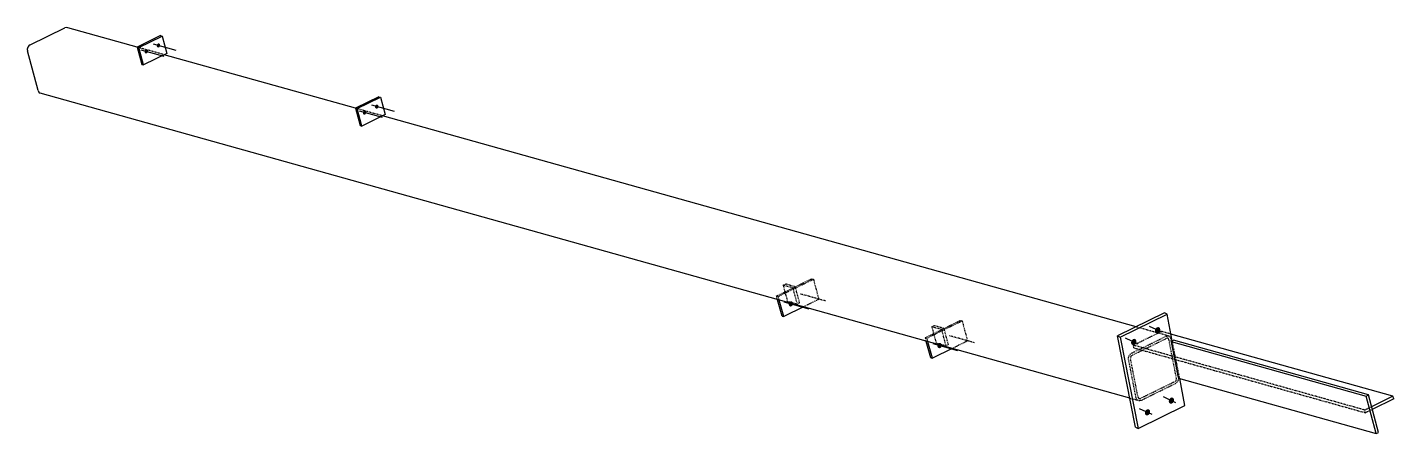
# Model space of a CAD drawing. Header units: millimetres. Extents: x 5277 to 67222, y 8 to 1401.
# Drawn here: x 62599 to 67222, y 26 to 1401 of the extents above; entities that cross this region are included whole.
import ezdxf

# ---------------------------------------------------------------- set-up
doc = ezdxf.new("R2010")
doc.units = ezdxf.units.MM
doc.linetypes.add('DXK_LINE_DOT2', pattern=[3.9198, 1.9599, -1.9599])
doc.layers.add('STÅL', color=7, linetype='Continuous')

msp = doc.modelspace()

# ---------------------------------------------------------------- hatches: boundary and pattern name
at = {"layer": 'STÅL', "linetype": 'Continuous'}
for points in [[(63037, 1340.8), (63037.5, 1342.2), (63038.3, 1343.5), (63039.2, 1344.5), (63040.2, 1345.4), (63041.4, 1345.9), (63042.6, 1346.2), (63043.8, 1346.2), (63044.9, 1345.9), (63046, 1345.2), (63046.9, 1344.4), (63047.6, 1343.3), (63048, 1342), (63048.3, 1340.7), (63048.3, 1339.2), (63048, 1337.8), (63047.5, 1336.4), (63046.7, 1335.2), (63045.8, 1334.1), (63044.8, 1333.3), (63043.6, 1332.7), (63042.4, 1332.4), (63041.2, 1332.4), (63040, 1332.8), (63039, 1333.4), (63038.1, 1334.2), (63037.4, 1335.3), (63037, 1336.6), (63036.7, 1338), (63036.7, 1339.4)], [(62995.8, 1320.6), (62996.3, 1322), (62997.1, 1323.2), (62998, 1324.3), (62999, 1325.1), (63000.2, 1325.7), (63001.4, 1326), (63002.6, 1325.9), (63003.8, 1325.6), (63004.8, 1325), (63005.7, 1324.1), (63006.4, 1323), (63006.8, 1321.8), (63007.1, 1320.4), (63007.1, 1319), (63006.8, 1317.5), (63006.3, 1316.2), (63005.5, 1314.9), (63004.6, 1313.9), (63003.6, 1313), (63002.4, 1312.5), (63001.2, 1312.2), (63000, 1312.2), (62998.9, 1312.5), (62997.8, 1313.1), (62996.9, 1314), (62996.2, 1315.1), (62995.8, 1316.3), (62995.5, 1317.7), (62995.5, 1319.2)], [(63734.5, 1113.8), (63735, 1115.1), (63735.8, 1116.4), (63736.7, 1117.4), (63737.7, 1118.3), (63738.9, 1118.8), (63740.1, 1119.1), (63741.3, 1119.1), (63742.5, 1118.8), (63743.5, 1118.2), (63744.4, 1117.3), (63745.1, 1116.2), (63745.6, 1114.9), (63745.8, 1113.6), (63745.8, 1112.1), (63745.5, 1110.7), (63745, 1109.3), (63744.2, 1108.1), (63743.3, 1107), (63742.3, 1106.2), (63741.1, 1105.6), (63739.9, 1105.3), (63738.7, 1105.4), (63737.6, 1105.7), (63736.5, 1106.3), (63735.6, 1107.2), (63734.9, 1108.2), (63734.5, 1109.5), (63734.2, 1110.9), (63734.2, 1112.3)], [(63775.7, 1134), (63776.2, 1135.4), (63777, 1136.6), (63777.9, 1137.7), (63778.9, 1138.5), (63780.1, 1139.1), (63781.3, 1139.4), (63782.5, 1139.3), (63783.7, 1139), (63784.7, 1138.4), (63785.6, 1137.5), (63786.3, 1136.5), (63786.8, 1135.2), (63787, 1133.8), (63787, 1132.4), (63786.7, 1130.9), (63786.2, 1129.6), (63785.4, 1128.3), (63784.5, 1127.3), (63783.5, 1126.4), (63782.3, 1125.9), (63781.1, 1125.6), (63779.9, 1125.6), (63778.8, 1125.9), (63777.7, 1126.5), (63776.8, 1127.4), (63776.1, 1128.5), (63775.7, 1129.8), (63775.4, 1131.1), (63775.4, 1132.6)], [(65175.1, 467.1), (65175.8, 468.9), (65176.7, 470.5), (65177.9, 471.8), (65179.3, 472.9), (65180.8, 473.6), (65182.3, 474), (65183.9, 474), (65185.3, 473.6), (65186.7, 472.8), (65187.8, 471.7), (65188.7, 470.3), (65189.3, 468.6), (65189.6, 466.9), (65189.6, 465), (65189.2, 463.2), (65188.6, 461.4), (65187.6, 459.8), (65186.5, 458.5), (65185.1, 457.4), (65183.6, 456.7), (65182, 456.3), (65180.5, 456.3), (65179, 456.7), (65177.7, 457.5), (65176.5, 458.6), (65175.7, 460), (65175, 461.7), (65174.7, 463.4), (65174.8, 465.3)], [(66415.2, 379.8), (66416.3, 381.8), (66417.7, 383.6), (66419.3, 385), (66421.1, 386.1), (66423, 386.7), (66424.8, 386.9), (66426.6, 386.6), (66428.2, 385.9), (66429.5, 384.7), (66430.6, 383.2), (66431.4, 381.4), (66431.7, 379.4), (66431.7, 377.2), (66431.3, 375), (66430.5, 372.8), (66429.4, 370.8), (66428, 369), (66426.4, 367.6), (66424.6, 366.5), (66422.7, 365.9), (66420.9, 365.7), (66419.1, 366), (66417.5, 366.7), (66416.1, 367.8), (66415.1, 369.4), (66414.3, 371.2), (66414, 373.2), (66414, 375.4), (66414.4, 377.6)], [(65678.2, 326.3), (65678.9, 328), (65679.8, 329.6), (65681, 331), (65682.4, 332), (65683.9, 332.8), (65685.4, 333.1), (65687, 333.1), (65688.4, 332.7), (65689.8, 331.9), (65690.9, 330.8), (65691.8, 329.4), (65692.4, 327.8), (65692.7, 326), (65692.7, 324.2), (65692.3, 322.3), (65691.7, 320.5), (65690.7, 319), (65689.6, 317.6), (65688.2, 316.5), (65686.7, 315.8), (65685.2, 315.4), (65683.6, 315.5), (65682.1, 315.9), (65680.8, 316.7), (65679.7, 317.8), (65678.8, 319.2), (65678.1, 320.8), (65677.9, 322.6), (65677.9, 324.4)], [(66334.4, 340.1), (66335.5, 342.1), (66336.9, 343.8), (66338.5, 345.3), (66340.3, 346.4), (66342.1, 347), (66344, 347.2), (66345.8, 346.9), (66347.4, 346.2), (66348.7, 345), (66349.8, 343.5), (66350.6, 341.7), (66350.9, 339.6), (66350.9, 337.5), (66350.5, 335.3), (66349.7, 333.1), (66348.6, 331.1), (66347.2, 329.3), (66345.6, 327.9), (66343.8, 326.8), (66341.9, 326.2), (66340.1, 326), (66338.3, 326.3), (66336.7, 327), (66335.3, 328.1), (66334.3, 329.7), (66333.5, 331.5), (66333.2, 333.5), (66333.2, 335.7), (66333.6, 337.9)], [(66461.9, 141.7), (66463.1, 143.7), (66464.5, 145.5), (66466.1, 146.9), (66467.9, 148), (66469.7, 148.6), (66471.6, 148.8), (66473.3, 148.5), (66474.9, 147.8), (66476.3, 146.6), (66477.4, 145.1), (66478.1, 143.3), (66478.5, 141.3), (66478.5, 139.1), (66478.1, 136.9), (66477.3, 134.7), (66476.2, 132.7), (66474.8, 130.9), (66473.1, 129.5), (66471.4, 128.4), (66469.5, 127.8), (66467.6, 127.6), (66465.9, 127.9), (66464.3, 128.6), (66462.9, 129.8), (66461.8, 131.3), (66461.1, 133.1), (66460.7, 135.1), (66460.7, 137.3), (66461.2, 139.5)], [(66381.1, 102), (66382.2, 104), (66383.6, 105.8), (66385.3, 107.2), (66387, 108.3), (66388.9, 108.9), (66390.8, 109.1), (66392.5, 108.8), (66394.1, 108.1), (66395.5, 106.9), (66396.6, 105.4), (66397.3, 103.6), (66397.7, 101.6), (66397.7, 99.4), (66397.2, 97.2), (66396.5, 95), (66395.4, 93), (66394, 91.2), (66392.3, 89.8), (66390.5, 88.7), (66388.7, 88.1), (66386.8, 87.9), (66385.1, 88.2), (66383.5, 88.9), (66382.1, 90), (66381, 91.6), (66380.3, 93.4), (66379.9, 95.4), (66379.9, 97.6), (66380.3, 99.8)]]:
    msp.add_hatch(color=96, dxfattribs=at).paths.add_polyline_path(points)

# ---------------------------------------------------------------- linework, layer by layer
at = {"layer": 'STÅL', "color": 2, "linetype": 'Continuous'}
for p, q in [((62608.3, 1341.7), (62725.6, 1399.4)), ((62730.7, 1400.6), (62725.6, 1399.4)), ((62735.7, 1399.5), (62730.7, 1400.6)), ((62970.7, 1333.7), (62735.7, 1399.5)), ((62608.3, 1341.7), (62603.8, 1338.2)), ((63049.8, 1372.9), (62970.6, 1334)), ((62976.2, 1332.4), (63055.4, 1371.3)), ((63049.8, 1372.9), (63055.4, 1371.3)), ((63055.4, 1371.3), (63071.2, 1312.3)), ((62600.5, 1333.1), (62599, 1327)), ((62599, 1327), (62599.5, 1321)), ((62635.5, 1186.6), (62599.5, 1321)), ((62603.8, 1338.2), (62600.5, 1333.1)), ((62970.6, 1334), (62986.4, 1275)), ((62970.6, 1334), (62976.2, 1332.4)), ((62992, 1273.4), (62976.2, 1332.4)), ((63071.2, 1312.3), (62992, 1273.4)), ((63709.4, 1126.9), (63062.4, 1308)), ((62986.4, 1275), (62992, 1273.4)), ((62635.5, 1186.6), (62638, 1181.6)), ((62638, 1181.6), (62642, 1178.2)), ((66328.9, 145.9), (62642, 1178.2)), ((63788.5, 1166.1), (63709.3, 1127.1)), ((63714.9, 1125.6), (63794.1, 1164.5)), ((63788.5, 1166.1), (63794.1, 1164.5)), ((63794.1, 1164.5), (63809.9, 1105.5)), ((63709.3, 1127.1), (63725.1, 1068.1)), ((63709.3, 1127.1), (63714.9, 1125.6)), ((63730.7, 1066.6), (63714.9, 1125.6)), ((63725.1, 1068.1), (63730.7, 1066.6)), ((63809.9, 1105.5), (63730.7, 1066.6)), ((66350, 387.5), (63801.1, 1101.2)), ((65152.2, 423.9), (65137.3, 479.5)), ((65157.8, 422.3), (65142.9, 478)), ((65152.2, 423.9), (65157.8, 422.3)), ((65224.5, 455.1), (65157.8, 422.3)), ((66446, 434.6), (66287.5, 356.8)), ((66296.3, 352.8), (66454.7, 430.6)), ((66454.7, 430.6), (66446, 434.6)), ((66472.5, 340.1), (66454.7, 430.6)), ((65655.3, 283), (65640.4, 338.6)), ((65660.9, 281.5), (65646, 337.1)), ((66287.5, 356.8), (66296.3, 352.8)), ((66348.1, 48.1), (66287.5, 356.8)), ((66296.3, 352.8), (66356.9, 44.1)), ((67219.1, 152.9), (66468, 363.2)), ((66468.6, 338.2), (66476.5, 342.1)), ((66468.6, 338.2), (66493, 213.8)), ((66468.6, 338.2), (67128.3, 153.5)), ((67136.2, 157.4), (66476.5, 342.1)), ((65655.3, 283), (65660.9, 281.5)), ((65727.6, 314.2), (65660.9, 281.5)), ((66493, 213.8), (67162.3, 26.4)), ((66515.4, 122), (66497.6, 212.5)), ((67128.3, 153.5), (67136.2, 157.4)), ((67162.3, 26.4), (67128.3, 153.5)), ((67170.2, 30.3), (67136.2, 157.4)), ((67219.1, 152.9), (67146.9, 117.4)), ((67221.5, 143.8), (67149.3, 108.4)), ((67221.5, 143.8), (67219.1, 152.9)), ((66356.9, 44.1), (66515.4, 122)), ((66348.1, 48.1), (66356.9, 44.1)), ((67162.3, 26.4), (67170.2, 30.3))]:
    msp.add_line(p, q, dxfattribs=at)
at = {"layer": 'STÅL', "color": 96, "linetype": 'Continuous'}
for p, q in [((63102.7, 1322.5), (63025.7, 1344)), ((63061.5, 1302.2), (62984.5, 1323.8)), ((63800.2, 1095.4), (63723.2, 1116.9)), ((63841.4, 1115.6), (63764.4, 1137.2)), ((65243.7, 447.9), (65159.8, 471.4)), ((66438.3, 369.2), (66395.6, 388.7)), ((65747.4, 306.9), (65663.5, 330.4)), ((66357.5, 329.5), (66314.8, 349)), ((66485.1, 131.2), (66442.4, 150.6)), ((66404.3, 91.4), (66361.6, 110.9))]:
    msp.add_line(p, q, dxfattribs=at)
at = {"layer": 'STÅL', "color": 7, "linetype": 'DXK_LINE_DOT2'}
for p, q in [((63062.4, 1308), (62970.7, 1333.7)), ((63801.1, 1101.2), (63709.4, 1126.9)), ((65133.9, 492), (65252.8, 550.4)), ((65139.5, 490.4), (65258.4, 548.8)), ((65155.8, 528.6), (65163.7, 532.5)), ((65189.4, 519.2), (65155.8, 528.6)), ((65155.8, 528.6), (65170.4, 474.2)), ((65197.3, 523.1), (65163.7, 532.5)), ((65204, 464.8), (65189.4, 519.2)), ((65211.9, 468.7), (65197.3, 523.1)), ((65252.8, 550.4), (65258.4, 548.8)), ((65258.4, 548.8), (65276.6, 480.7)), ((65137.3, 479.5), (65133.9, 492)), ((65133.9, 492), (65139.5, 490.4)), ((65142.9, 478), (65139.5, 490.4)), ((65170.4, 474.2), (65204, 464.8)), ((65204, 464.8), (65211.9, 468.7)), ((65276.6, 480.7), (65224.5, 455.1)), ((65637, 351.1), (65755.9, 409.5)), ((65642.6, 349.6), (65761.5, 408)), ((65658.9, 387.8), (65666.9, 391.7)), ((65692.5, 378.4), (65658.9, 387.8)), ((65658.9, 387.8), (65673.5, 333.3)), ((65700.4, 382.3), (65666.9, 391.7)), ((65707.1, 323.9), (65692.5, 378.4)), ((65715, 327.8), (65700.4, 382.3)), ((65755.9, 409.5), (65761.5, 408)), ((65761.5, 408), (65779.7, 339.9)), ((66340.5, 325.6), (66435.6, 372.3)), ((66461.6, 356.2), (66350, 387.5)), ((66468, 363.2), (66435.6, 372.3)), ((65640.4, 338.6), (65637, 351.1)), ((65637, 351.1), (65642.6, 349.6)), ((65646, 337.1), (65642.6, 349.6)), ((65673.5, 333.3), (65707.1, 323.9)), ((65707.1, 323.9), (65715, 327.8)), ((65779.7, 339.9), (65727.6, 314.2)), ((66334.6, 298.4), (66451.8, 356)), ((66336, 291.3), (66453.2, 348.9)), ((66343, 316.5), (66340.5, 325.6)), ((67124, 106.2), (66340.5, 325.6)), ((66451.8, 356), (66456.9, 357.3)), ((66455.8, 349.5), (66453.2, 348.9)), ((66458.1, 349), (66455.8, 349.5)), ((66456.9, 357.3), (66461.6, 356.2)), ((66460, 347.4), (66458.1, 349)), ((66461, 344.9), (66460, 347.4)), ((66486.8, 213.4), (66461, 344.9)), ((66461.6, 356.2), (66465.3, 353)), ((66465.3, 353), (66467.3, 348)), ((66493.1, 216.5), (66467.3, 348)), ((66497.6, 212.5), (66472.5, 340.1)), ((66324.6, 283.8), (66326.5, 289.8)), ((66324.7, 277.9), (66324.6, 283.8)), ((66350.5, 146.4), (66324.7, 277.9)), ((66326.5, 289.8), (66330, 294.9)), ((66330, 294.9), (66334.6, 298.4)), ((66331.9, 287), (66331, 284)), ((66331, 284), (66331, 281)), ((66356.9, 149.6), (66331, 281)), ((66333.7, 289.5), (66331.9, 287)), ((66336, 291.3), (66333.7, 289.5)), ((66343, 316.5), (67126.4, 97.1)), ((66364.6, 145.6), (66481.9, 203.2)), ((66366, 138.5), (66483.3, 196.1)), ((66481.9, 203.2), (66484.2, 204.9)), ((66487.9, 199.5), (66483.3, 196.1)), ((66484.2, 204.9), (66485.9, 207.5)), ((66485.9, 207.5), (66486.9, 210.4)), ((66486.9, 210.4), (66486.8, 213.4)), ((66491.4, 204.6), (66487.9, 199.5)), ((66493.2, 210.6), (66491.4, 204.6)), ((66493.1, 216.5), (66493.2, 210.6)), ((66356.2, 138.2), (66328.9, 145.9)), ((66352.6, 141.5), (66350.5, 146.4)), ((66356.2, 138.2), (66352.6, 141.5)), ((66356.9, 149.6), (66357.9, 147.1)), ((66357.9, 147.1), (66359.7, 145.4)), ((66359.7, 145.4), (66362.1, 144.9)), ((66362.1, 144.9), (66364.6, 145.6)), ((66360.9, 137.2), (66356.2, 138.2)), ((66366, 138.5), (66360.9, 137.2)), ((67146.9, 117.4), (67124, 106.2)), ((67126.4, 97.1), (67124, 106.2)), ((67149.3, 108.4), (67126.4, 97.1))]:
    msp.add_line(p, q, dxfattribs=at)
at = {"layer": 'STÅL', "color": 96, "linetype": 'DXK_LINE_DOT2'}
for p, q in [((65299.2, 475.2), (65215.3, 498.7)), ((65802.9, 334.1), (65718.9, 357.6))]:
    msp.add_line(p, q, dxfattribs=at)

doc.saveas('drawing.dxf')
